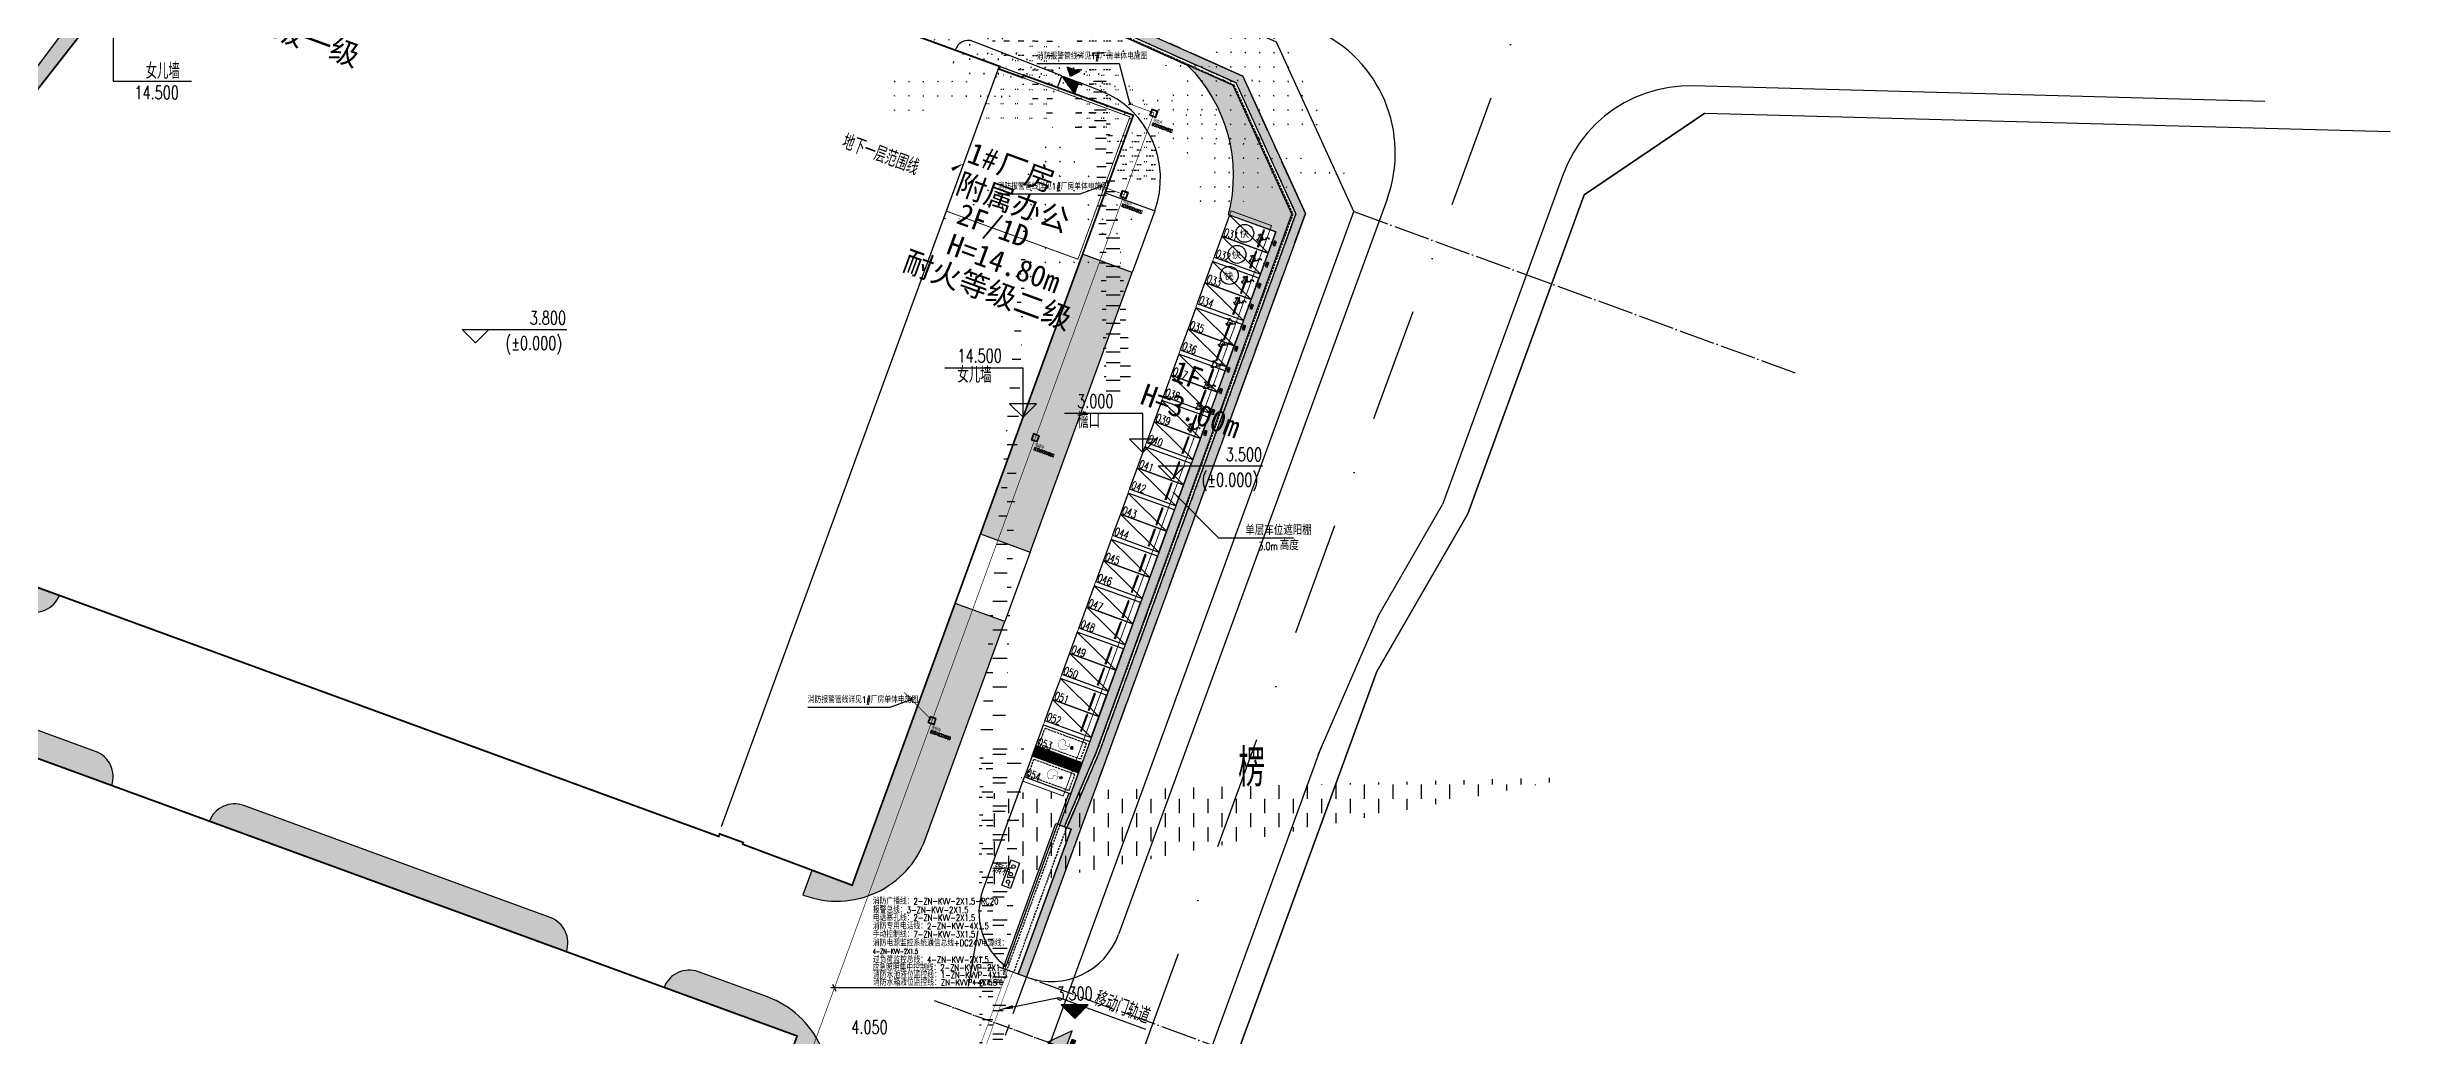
# Model space of a CAD drawing. Extents: x 40587477144 to 40590102100, y 3379967887 to 3381819730.
# Drawn here: x 40589673491 to 40589934886, y 3380302374 to 3380412558 of the extents above; entities that cross this region are included whole.
import ezdxf
from ezdxf.enums import TextEntityAlignment as Align

# ---------------------------------------------------------------- set-up
doc = ezdxf.new("R2010")
doc.units = 0
doc.header["$LTSCALE"] = 1000
doc.header["$MEASUREMENT"] = 0
for name, pattern in [('10平面$0$DOTE', [2.42, 2, -0.2, 0.02, -0.2]), ('CENTER', [50.8, 31.75, -6.35, 6.35, -6.35]), ('DASH', [0.35, 0.25, -0.1]), ('DASHDOT', [25.4, 12.7, -6.35, 0, -6.35]), ('DOTE', [2.42, 2, -0.2, 0.02, -0.2])]:
    doc.linetypes.add(name, pattern=pattern)
doc.layers.get('Defpoints').update_dxf_attribs({"color": 210})
for name, color, linetype in [('0-HX', 1, 'Continuous'), ('10平面$0$A-AXIS-DOTE', 14, '10平面$0$DOTE'), ('A-AXIS-D', 1, 'Continuous'), ('A-AXIS-DOTE', 14, 'DOTE'), ('A-AXIS-DP', 126, 'Continuous'), ('A-Car', 155, 'Continuous'), ('A-CURTAIN', 84, 'Continuous'), ('A-FIRE-TEXT', 61, 'Continuous'), ('A-HATCH-1', 252, 'Continuous'), ('A-LIN-Dot', 163, 'DASH'), ('A-LIN-V', 9, 'Continuous'), ('A-SFCE', 30, 'Continuous'), ('AD-P-慢充', 1, 'Continuous'), ('AS-WALL', 40, 'Continuous'), ('AXIS_TEXT', 7, 'Continuous'), ('Car 无障碍', 1, 'Continuous'), ('DIM_LEAD', 3, 'Continuous'), ('JT-路缘石线', 5, 'Continuous'), ('JT-道路中心线', 1, 'DASHDOT'), ('JT-道路名称', 7, 'Continuous'), ('JT-道路红线', 7, 'Continuous'), ('PUB_TEXT', 7, 'Continuous'), ('TEL_TEXT', 7, 'Continuous'), ('WIRE-照明', 1, 'Continuous'), ('建-引出', 3, 'Continuous'), ('建-文字', 7, 'Continuous'), ('建-标高', 3, 'Continuous'), ('建-箭头', 3, 'Continuous'), ('总-标高', 3, 'Continuous'), ('电气', 7, 'Continuous')]:
    doc.layers.add(name, color=color, linetype=linetype)
doc.styles.add('_TCH_AXIS', font='COMPLEX', dxfattribs={"bigfont": 'GBCBIG'})
doc.styles.add('_TCH_DIM', font='SIMPLEX', dxfattribs={"bigfont": 'GBCBIG'})
doc.styles.add('_TEL_DIM', font='SIMPLEX', dxfattribs={"width": 0.8, "height": 3.5, "bigfont": 'HZTXT'})
doc.styles.add('A-DIM_T3', font='SIMPLEX', dxfattribs={"width": 0.6, "bigfont": 'GBCBIG'})
doc.styles.add('A-STANDARD', font='SIMPLEX', dxfattribs={"bigfont": 'GBCBIG'})
doc.styles.add('note_txt', font='arial.ttf', dxfattribs={"width": 0.75})
doc.styles.get("Standard").update_dxf_attribs({"font": 'GBENOR', "width": 0.7, "bigfont": 'GBCBIG'})
doc.styles.add('黑体', font='simhei.ttf', dxfattribs={"height": 12})
pattern_1 = [(20, (440.1, 194.2), (956.276, 2050.7404), [240, -48, 64, -48, 240, -960]), (20, (348.5, 212), (956.276, 2050.7404), [160, -120, 240, -120, 160, -800]), (20, (655.9, 1004.9), (956.276, 2050.7404), [200, -80, 200, -1120]), (20, (-205.4, 1032), (956.276, 2050.7404), [80, -160, 80, -1280]), (110, (-55, 1086.7), (-2050.7404, 956.276), [144, -1456]), (110, (724.4, 348.8), (-2050.7404, 956.276), [160, -1440]), (110, (881.4, 1087), (-2050.7404, 956.276), [160, -1440]), (65, (925.3, 404.9), (-547.2322, 1503.5082), [160, -2102.7417]), (155, (534.4, 262.6), (-1503.5082, -547.2322), [160, -2102.7417]), (83.43495, (877.5, 396), (-547.23223, 1503.5082), [160, -3417.7088]), (95.963757, (799.57, 376.15), (-547.23223, 1503.50819), [160, -6436.969]), (95.963757, (956.55, 1114.36), (-547.23223, 1503.50819), [128, -6468.969]), (95.963757, (-24.93, 1097.67), (-547.23223, 1503.50819), [112, -6484.969]), (124.036243, (649.2, 321.43), (-547.23223, 1503.50819), [160, -6436.969]), (124.036243, (806.2, 1059.64), (-547.23223, 1503.50819), [128, -6468.969]), (124.036243, (-85.07, 1075.8), (-547.23223, 1503.50819), [112, -6484.969]), (136.56505, (576.8, 286.55), (-547.23223, 1503.5082), [160, -3417.7069])]

# ---------------------------------------------------------------- blocks, each defined once
blk = doc.blocks.new('GGRrrrr')
at = {"layer": 'A-CURTAIN'}
h = blk.add_hatch(dxfattribs=at)
h.set_pattern_fill('草坪或沼泽', color=0, scale=400, angle=20)
h.set_pattern_definition(pattern_1)
h.paths.add_polyline_path([(1393117, 618301), (1393293, 540880), (1330517, 532867), (1241738, 527103), (1161599, 521246), (1240383, 783372), (1244595, 797110), (1261186, 852563), (1335771, 847453), (1355485, 842595), (1380777, 840862), (1392640, 828900), (1392845, 738250), (1391845, 738248), (1391806, 755448), (1391306, 755447), (1391786, 764448), (1391641, 828487), (1380333, 839890), (1355330, 841603), (1335616, 846462), (1261915, 851511), (1245552, 796820), (1241340, 783081), (1162975, 522349), (1241669, 528100), (1330421, 533862), (1392291, 541761), (1392117, 618299)])
h.paths.add_polyline_path([(1393076, 636451), (1392076, 636448), (1392063, 641998), (1391564, 641997), (1392042, 650998), (1391887, 720048), (1392887, 720051)])
h = blk.add_hatch(dxfattribs=at)
h.set_pattern_fill('草坪或沼泽', color=0, scale=400, angle=20)
h.set_pattern_definition([(20, (440.1, 194.2), (956.276, 2050.7404), [240, -48, 64, -48, 240, -960]), (20, (348.5, 212), (956.276, 2050.7404), [160, -120, 240, -120, 160, -800]), (20, (655.9, 1004.9), (956.276, 2050.7404), [200, -80, 200, -1120]), (20, (-205.4, 1032), (956.276, 2050.7404), [80, -160, 80, -1280]), (110, (-55, 1086.7), (-2050.7404, 956.276), [144, -1456]), (110, (724.4, 348.8), (-2050.7404, 956.276), [160, -1440]), (110, (881.4, 1087), (-2050.7404, 956.276), [160, -1440]), (65, (925.3, 404.9), (-547.2322, 1503.5082), [160, -2102.7417]), (155, (534.4, 262.6), (-1503.5082, -547.2322), [160, -2102.7417]), (83.43495, (877.5, 396), (-547.23223, 1503.5082), [160, -3417.7088]), (95.963757, (799.57, 376.15), (-547.23223, 1503.50819), [160, -6436.969]), (95.963757, (956.55, 1114.36), (-547.23223, 1503.50819), [128, -6468.969]), (95.963757, (-24.93, 1097.67), (-547.23223, 1503.50819), [112, -6484.969]), (124.036243, (649.2, 321.43), (-547.23223, 1503.50819), [160, -6436.969]), (124.036243, (806.2, 1059.64), (-547.23223, 1503.50819), [128, -6468.969]), (124.036243, (-85.07, 1075.8), (-547.23223, 1503.50819), [112, -6484.969]), (136.56505, (576.8, 286.55), (-547.23223, 1503.5082), [160, -3417.7069])])
edge = h.paths.add_edge_path()
edge.add_line((1391003, 755446), (1391034, 755969))
edge.add_line((1391034, 755969), (1391485, 764440))
edge.add_line((1391485, 764440), (1391241, 828322))
edge.add_line((1391241, 828322), (1380155, 839501))
edge.add_line((1380155, 839501), (1355268, 841206))
edge.add_line((1355268, 841206), (1335554, 846065))
edge.add_line((1335554, 846065), (1262206, 851090))
edge.add_line((1262206, 851090), (1173161, 554852))
edge.add_line((1173161, 554852), (1173522, 554880))
edge.add_line((1173522, 554880), (1259299, 840247))
edge.add_line((1259299, 840247), (1260664, 840250))
edge.add_line((1260664, 840250), (1260651, 845748))
edge.add_line((1260651, 845748), (1335651, 845918))
edge.add_line((1335651, 845918), (1335664, 840421))
edge.add_line((1335664, 840421), (1342663, 840437))
edge.add_line((1342663, 840437), (1342657, 843434))
edge.add_line((1342657, 843434), (1345657, 843441))
edge.add_line((1345657, 843441), (1345664, 840444))
edge.add_line((1345664, 840444), (1365660, 840489))
edge.add_line((1365660, 840489), (1374552, 839873))
edge.add_arc((1367358, 824128), 17311, 5.58026, 65.44235, ccw=False)
edge.add_line((1384586, 825812), (1385553, 825812))
edge.add_line((1385553, 825812), (1390247, 825823))
edge.add_line((1390247, 825823), (1390405, 755445))
edge.add_line((1390405, 755445), (1391003, 755446))
h = blk.add_hatch(dxfattribs=at)
h.set_pattern_fill('草坪或沼泽', color=0, scale=400, angle=20)
h.set_pattern_definition(pattern_1)
edge = h.paths.add_edge_path()
edge.add_line((1244512, 753064), (1244496, 760027))
edge.add_line((1244496, 760027), (1267770, 832317))
edge.add_line((1267770, 832317), (1276682, 832337))
edge.add_line((1276682, 832337), (1276682, 832387))
edge.add_arc((1274782, 832382), 1900, 0.12997, 90.1303)
edge.add_line((1274778, 834282), (1273443, 834279))
edge.add_arc((1273671, 823776), 10505, 91.24521, 163.57604)
edge.add_line((1263594, 826747), (1241444, 753057))
edge.add_line((1241444, 753057), (1244512, 753064))
h = blk.add_hatch(dxfattribs=at)
h.set_pattern_fill('草坪或沼泽', color=0, scale=400, angle=20)
h.set_pattern_definition(pattern_1)
edge = h.paths.add_edge_path()
edge.add_line((1361832, 832530), (1361829, 833919))
edge.add_line((1361829, 833919), (1351208, 834106))
edge.add_arc((1351182, 832607), 1500, 88.99068, 183.97166)
edge.add_line((1349685, 832503), (1361832, 832530))
h = blk.add_hatch(dxfattribs=at)
h.set_pattern_fill('草坪或沼泽', color=0, scale=400, angle=20)
h.set_pattern_definition(pattern_1)
edge = h.paths.add_edge_path()
edge.add_line((1370853, 823351), (1376752, 823364))
edge.add_arc((1366252, 823340), 10500, 0.13307, 88.99068)
edge.add_line((1366437, 833838), (1363829, 833884))
edge.add_line((1363829, 833884), (1363832, 832535))
edge.add_line((1363832, 832535), (1370832, 832551))
edge.add_line((1370832, 832551), (1370853, 823351))
h = blk.add_hatch(dxfattribs=at)
h.set_pattern_fill('草坪或沼泽', color=0, scale=400, angle=20)
h.set_pattern_definition(pattern_1)
h.paths.add_polyline_path([(1370944, 782851), (1376844, 782864), (1376769, 816064), (1370869, 816051)])
h = blk.add_hatch(dxfattribs=at)
h.set_pattern_fill('草坪或沼泽', color=0, scale=400, angle=20)
h.set_pattern_definition(pattern_1)
edge = h.paths.add_edge_path()
edge.add_line((1376863, 774614), (1370963, 774601))
edge.add_line((1370963, 774601), (1371039, 741151))
edge.add_line((1371039, 741151), (1366239, 741140))
edge.add_line((1366239, 741140), (1366246, 738240))
edge.add_line((1366246, 738240), (1366445, 738240))
edge.add_arc((1366421, 748740), 10500, 270.12997, 360.12997)
edge.add_line((1376921, 748764), (1376863, 774614))
h = blk.add_hatch(dxfattribs=at)
h.set_pattern_fill('草坪或沼泽', color=0, scale=400, angle=20)
h.set_pattern_definition(pattern_1)
edge = h.paths.add_edge_path()
edge.add_arc((1251035, 748479), 10502, 204.90114, 269.02425)
edge.add_line((1250856, 737978), (1273896, 738030))
edge.add_arc((1273888, 741033), 3003, 270.15381, 358.16408)
edge.add_line((1276889, 740937), (1244539, 740864))
edge.add_line((1244539, 740864), (1244532, 744064))
edge.add_line((1244532, 744064), (1241509, 744057))
h = blk.add_hatch(dxfattribs=at)
h.set_pattern_fill('草坪或沼泽', color=0, scale=400, angle=20)
h.set_pattern_definition(pattern_1)
edge = h.paths.add_edge_path()
edge.add_line((1286673, 726009), (1250273, 725927))
edge.add_arc((1250280, 722926), 3001, 90.13576, 179.16084)
edge.add_line((1247280, 722970), (1289680, 723066))
edge.add_arc((1286680, 723009), 3001, 1.09909, 90.12417)
h = blk.add_hatch(dxfattribs=at)
h.set_pattern_fill('草坪或沼泽', color=0, scale=400, angle=20)
h.set_pattern_definition(pattern_1)
edge = h.paths.add_edge_path()
edge.add_line((1340673, 726132), (1304273, 726049))
edge.add_arc((1304280, 723049), 3001, 90.13576, 179.16084)
edge.add_line((1301280, 723093), (1343680, 723189))
edge.add_arc((1340680, 723131), 3001, 1.09909, 90.12417)
h = blk.add_hatch(dxfattribs=at)
h.set_pattern_fill('草坪或沼泽', color=0, scale=400, angle=20)
h.set_pattern_definition(pattern_1)
edge = h.paths.add_edge_path()
edge.add_arc((1358470, 639473), 3001, 181.0991, 270.12457)
edge.add_line((1358477, 636472), (1366676, 636491))
edge.add_arc((1366652, 646991), 10500, 270.12997, 360.12997)
edge.add_line((1377152, 647014), (1376996, 715714))
edge.add_arc((1366496, 715690), 10500, 0.12997, 90.12997)
edge.add_line((1366473, 726190), (1358273, 726172))
edge.add_arc((1358280, 723171), 3001, 90.13576, 179.16125)
edge.add_line((1355280, 723215), (1371080, 723251))
edge.add_line((1371080, 723251), (1371270, 639451))
edge.add_line((1371270, 639451), (1355470, 639415))
at = {"layer": 'A-HATCH-1'}
h = blk.add_hatch(dxfattribs=at)
h.set_pattern_fill('EARTH', color=0, scale=500, angle=20.20026)
h.set_pattern_definition([(20.200256636, (-36923192569.8, -17186863777.3), (941.687654134, 2038.022782515), [1587.5, -1587.5]), (20.200256636, (-36923192775.4, -17186863218.6), (941.687654134, 2038.022782515), [1587.5, -1587.5]), (20.200256636, (-36923192981, -17186862659.9), (941.687654134, 2038.022782515), [1587.5, -1587.5]), (110.200256636, (-36923192863.2, -17186862405.1), (-2038.022782515, 941.687654134), [1587.5, -1587.5]), (110.200256636, (-36923192304.5, -17186862199.6), (-2038.022782515, 941.687654134), [1587.5, -1587.5]), (110.200256636, (-36923191745.8, -17186861994), (-2038.022782515, 941.687654134), [1587.5, -1587.5])])
h.paths.add_polyline_path([(1370869, 816051), (1370853, 823351), (1376752, 823363), (1376769, 816064)])
h = blk.add_hatch(dxfattribs=at)
h.set_pattern_fill('EARTH', color=0, scale=500, angle=20.20026)
h.set_pattern_definition([(20.200256636, (-36923192475.8, -17186905227.2), (941.687654134, 2038.022782515), [1587.5, -1587.5]), (20.200256636, (-36923192681.4, -17186904668.5), (941.687654134, 2038.022782515), [1587.5, -1587.5]), (20.200256636, (-36923192887, -17186904109.8), (941.687654134, 2038.022782515), [1587.5, -1587.5]), (110.200256636, (-36923192769.2, -17186903855), (-2038.022782515, 941.687654134), [1587.5, -1587.5]), (110.200256636, (-36923192210.5, -17186903649.5), (-2038.022782515, 941.687654134), [1587.5, -1587.5]), (110.200256636, (-36923191651.8, -17186903443.9), (-2038.022782515, 941.687654134), [1587.5, -1587.5])])
h.paths.add_polyline_path([(1370963, 774601), (1370944, 782851), (1376844, 782864), (1376863, 774614)])
h = blk.add_hatch(dxfattribs=at)
h.set_pattern_fill('EARTH', color=0, scale=500, angle=20.20026)
h.set_pattern_definition([(20.200256636, (-36923192475.8, -17186905227.2), (941.687654134, 2038.022782515), [1587.5, -1587.5]), (20.200256636, (-36923192681.4, -17186904668.5), (941.687654134, 2038.022782515), [1587.5, -1587.5]), (20.200256636, (-36923192887, -17186904109.8), (941.687654134, 2038.022782515), [1587.5, -1587.5]), (110.200256636, (-36923192769.2, -17186903855), (-2038.022782515, 941.687654134), [1587.5, -1587.5]), (110.200256636, (-36923192210.5, -17186903649.5), (-2038.022782515, 941.687654134), [1587.5, -1587.5]), (110.200256636, (-36923191651.8, -17186903443.9), (-2038.022782515, 941.687654134), [1587.5, -1587.5])])
h.paths.add_polyline_path([(1384898, 759111), (1390198, 759124), (1390244, 738574), (1390244, 738574), (1389445, 738868), (1388182, 739567), (1387224, 740349), (1386536, 741110), (1385802, 742236), (1385291, 743444), (1384952, 745151), (1384928, 745732)])
at = {"layer": 'A-CURTAIN', "color": 0}
blk.add_lwpolyline([(1355485, 842595), (1380777, 840862), (1392640, 828900), (1392845, 738250), (1391845, 738248), (1391806, 755448), (1391306, 755447), (1391786, 764448), (1391641, 828487), (1380333, 839890), (1355330, 841603)], dxfattribs=at)
for points in [[(1365660, 840489), (1374552, 839873, -0.2673043), (1384586, 825812), (1385553, 825812), (1390247, 825823), (1390405, 755445), (1391003, 755446), (1391034, 755969), (1391485, 764440), (1391241, 828322), (1380155, 839501), (1355268, 841206)], [(1241509, 744057, 0.2873268), (1250856, 737978), (1273896, 738030, 0.4040784), (1276889, 740937), (1244539, 740864), (1244532, 744064), (1241509, 744057)]]:
    blk.add_lwpolyline(points, format="xyb", dxfattribs=at)
for points in [[(1244512, 753064), (1244496, 760027), (1267770, 832317), (1276682, 832337), (1276682, 832387, 0.4142152), (1274778, 834282), (1273443, 834279, 0.3265163), (1263594, 826747), (1241444, 753057)], [(1361832, 832530), (1361829, 833919), (1351208, 834106, 0.4399114), (1349685, 832503)], [(1370853, 823351), (1376752, 823364, 0.4083857), (1366437, 833838), (1363829, 833884), (1363832, 832535), (1370832, 832551)], [(1376863, 774614), (1370963, 774601), (1371039, 741151), (1366239, 741140), (1366246, 738240), (1366445, 738240, 0.4142136), (1376921, 748764)], [(1286673, 726009), (1250273, 725927, 0.4092385), (1247280, 722970), (1289680, 723066, 0.4092385)], [(1340673, 726132), (1304273, 726049, 0.4092385), (1301280, 723093), (1343680, 723189, 0.4092385)], [(1355470, 639415, 0.4092405), (1358477, 636472), (1366676, 636491, 0.4142136), (1377152, 647014), (1376996, 715714, 0.4142136), (1366473, 726190), (1358273, 726172, 0.4092406), (1355280, 723215), (1371080, 723251), (1371270, 639451)]]:
    blk.add_lwpolyline(points, format="xyb", close=True, dxfattribs=at)
blk.add_lwpolyline([(1370944, 782851), (1376844, 782864), (1376769, 816064), (1370869, 816051)], close=True, dxfattribs=at)
at = {"layer": 'A-HATCH-1', "color": 0}
for points in [[(1370869, 816051), (1370853, 823351), (1376752, 823363), (1376769, 816064)], [(1370963, 774601), (1370944, 782851), (1376844, 782864), (1376863, 774614)], [(1384898, 759111), (1390198, 759124), (1390244, 738574), (1390244, 738574), (1389445, 738868), (1388182, 739567), (1387224, 740349), (1386536, 741110), (1385802, 742236), (1385291, 743444), (1384952, 745151), (1384928, 745732)]]:
    blk.add_lwpolyline(points, close=True, dxfattribs=at)
blk = doc.blocks.new('建筑-停车位-2400x5300')
at = {"color": 0}
blk.add_lwpolyline([(-50, 200), (-50, -5300), (2450, -5300), (2450, 200)], close=True, dxfattribs=at)
for points in [[(2450, 200), (-50, -5300)], [(200, -3954), (2200, -3954)], [(200, -4054), (200, -3954)], [(200, -4054), (2200, -4054)], [(2200, -4054), (2200, -3954)]]:
    blk.add_lwpolyline(points, dxfattribs=at)
blk = doc.blocks.new('A$C10711624')
at = {"extrusion": (3.13402e-20, -1.66466e-06, 1)}
h = blk.add_hatch(dxfattribs=at)
h.set_pattern_fill('ANSI31', color=0, scale=100, angle=-180)
h.set_pattern_definition([(225, (3800, 5500), (112.2532, -112.2532), [])])
h.paths.add_polyline_path([(1200, 500), (1200, 6000), (0, 6000), (0, 500)])
h = blk.add_hatch(color=0, dxfattribs=at)
edge = h.paths.add_edge_path()
edge.add_arc((2375, 4362), 143, 270, 630)
at = {"color": 0, "extrusion": (3.10226e-20, -1.66466e-06, 1)}
for points in [[(1200, 500), (1200, 6000), (0, 6000), (0, 500)], [(3700, 500), (3700, 6000), (1200, 6000), (1200, 500)]]:
    blk.add_lwpolyline(points, close=True, dxfattribs=at)
at = {"color": 0, "extrusion": (3.10226e-20, -1.66466e-06, 1), "const_width": 37.5}
blk.add_lwpolyline([(2203, 3931, 1.5471997), (2924, 3130)], format="xyb", dxfattribs=at)
for points in [[(2375, 4267), (2375, 3513), (2778, 3513), (2969, 3085), (3006, 3085)], [(2375, 3992), (2791, 3992)]]:
    blk.add_lwpolyline(points, dxfattribs=at)
at = {"color": 0}
blk.add_circle((2375, 4362), 143, dxfattribs=at)
at = {"layer": 'Defpoints', "color": 0, "linetype": 'DASH', "extrusion": (3.10226e-20, -1.66466e-06, 1)}
blk.add_lwpolyline([(3400, 800), (3400, 5700), (1500, 5700), (1500, 800)], close=True, dxfattribs=at)
blk = doc.blocks.new('G$C29A62568')
at = {"layer": 'A-Car', "color": 8, "rotation": 69.79974337414957}
for p in [(40588364888.086281, 3380391400.523922, -3538.320014), (40588364024.830231, 3380389054.295223, -3538.320014), (40588362988.915787, 3380386238.823462, -3538.319911), (40588362125.675087, 3380383892.608548, -3538.319911), (40588361089.769722, 3380381077.133458, -3538.319808), (40588360226.513771, 3380378730.904765, -3538.319808), (40588359190.608383, 3380375915.429668, -3538.319705), (40588358327.352287, 3380373569.200977, -3538.319705), (40588357291.446991, 3380370753.725884, -3538.319601), (40588356428.190933, 3380368407.497196, -3538.319601), (40588355392.285561, 3380365592.022102, -3538.319498), (40588354529.029533, 3380363245.793411, -3538.319498), (40588353493.124138, 3380360430.318315, -3538.319395), (40588352629.868156, 3380358084.089624, -3538.319395), (40588351593.962769, 3380355268.614532, -3538.319292), (40588350730.706703, 3380352922.385838, -3538.319292), (40588349694.801331, 3380350106.910747, -3538.319189), (40588348831.545288, 3380347760.682054, -3538.319189), (40588347795.639923, 3380344945.20696, -3538.319086), (40588346932.383942, 3380342598.97827, -3538.319086), (40588345896.478569, 3380339783.503177, -3538.318982), (40588345033.222504, 3380337437.274486, -3538.318982)]:
    blk.add_blockref('建筑-停车位-2400x5300', p, dxfattribs=at)
at = {"layer": 'Car 无障碍', "color": 8, "extrusion": (1.85312e-06, 2.15686e-07, 1), "rotation": 249.8049597788136}
blk.add_blockref('A$C10711624', (40588343322.920418, 3380334816.575572, 72405.739315), dxfattribs=at)
at = {"layer": 'Car 无障碍', "color": 8, "extrusion": (1.85306e-06, 2.15519e-07, 1), "xscale": -1, "rotation": 249.7997433646088}
blk.add_blockref('A$C10711624', (40588342908.61985, 3380333690.396473, 72402.69138), dxfattribs=at)
blk = doc.blocks.new('G$C475ACE7D')
h = blk.add_hatch(color=0)
h.dxf.hatch_style = 1
h.paths.add_polyline_path([(0, -750), (-878, 0), (0, 750)])
at = {"color": 0}
blk.add_lwpolyline([(0, -750), (-878, 0), (0, 750), (0, -750)], close=True, dxfattribs=at)
blk = doc.blocks.new('gfctuc')
blk.add_lwpolyline([(2035210, 4060000), (2035210, 4059500), (2035460, 4059500), (2035460, 4060000)], close=True)
blk.add_lwpolyline([(2035210, 4060000), (2035460, 4059500)])
at = {"layer": 'A-FIRE-TEXT', "style": 'note_txt', "width": 0.75}
blk.add_text('充电桩', height=139.2, rotation=270, dxfattribs=at).set_placement((2035260, 4059973))
blk = doc.blocks.new('AD-P-B01-B04$0$AD-PMDT-B1F$0$sdftr')
at = {"color": 0}
for p, q in [((-63180, -35534), (-63180, -35514)), ((-63180, -36064), (-63180, -36084)), ((-63030, -35499), (-63165, -35499)), ((-63030, -35549), (-63165, -35549)), ((-63030, -36049), (-63165, -36049)), ((-63030, -36099), (-63165, -36099)), ((-62880, -35399), (-63030, -35399)), ((-63030, -35399), (-63030, -35799)), ((-63030, -36199), (-63030, -35799)), ((-62880, -36199), (-63030, -36199)), ((-62880, -35450), (-62880, -35399)), ((-62880, -36147), (-62880, -36199)), ((-62631, -35699), (-62555, -35699)), ((-62555, -35899), (-62631, -35899)), ((-62555, -35699), (-62555, -35899)), ((-61903, -36026), (-61922, -36020)), ((-61280, -35799), (-61568, -35799))]:
    blk.add_line(p, q, dxfattribs=at)
for centre, radius, start, end in [((-63165, -35514), 15, 89.99945, 179.99945), ((-63165, -35534), 15, 179.99945, 270.00055), ((-63165, -36064), 15, 89.99945, 179.99945), ((-63165, -36084), 15, 179.99945, 270.00055), ((-62980, -35799), 362, 16.02199, 73.97801), ((-62980, -35799), 362, 286.02199, 343.97801), ((-62447, -35969), 212, 4.0504, 120.70031), ((-62447, -35969), 192, 4.61547, 124.31856), ((-62076, -35975), 180, 173.30088, 343.49758), ((-62076, -35975), 160, 172.63141, 343.49759)]:
    blk.add_arc(centre, radius, start, end, dxfattribs=at)
at = {"xscale": -1, "rotation": 179.884104689103}
blk.add_blockref('gfctuc', (-2088274, 4028060), dxfattribs=at)
blk = doc.blocks.new('G$CBCF8E9EB')
blk.add_circle((0, 0), 1)
at = {"layer": 'PUB_TEXT', "style": '黑体'}
blk.add_text('快', height=0.75, rotation=91.1337, dxfattribs=at).set_placement((0.03, -0.05), align=Align.MIDDLE)
blk = doc.blocks.new('G$CA8ABDEB5')
at = {"layer": 'A-LIN-V'}
blk.add_lwpolyline([(-1000, 0), (0, 0), (0, -3000), (-1000, -3000)], close=True, dxfattribs=at)
for centre in [(-500, -600), (-500, -1500), (-500, -2400)]:
    blk.add_circle(centre, 200, dxfattribs=at)
at = {"layer": '建-文字', "style": 'A-STANDARD'}
blk.add_text('旗杆', height=1057.8, dxfattribs=at).set_placement((-2573, -1949))
blk = doc.blocks.new('entry01')
at = {"layer": 'A-AXIS-D'}
for points in [[(-0.7, -1.25), (-0.3, -1.25), (-0.3, 1.25), (-0.7, 1.25)], [(0, 2.12), (2.12, 0), (0, -2.12)]]:
    blk.add_hatch(color=0, dxfattribs=at).paths.add_polyline_path(points)
at = {"layer": 'A-AXIS-D', "color": 0}
blk.add_lwpolyline([(-0.7, -1.25), (-0.3, -1.25), (-0.3, 1.25), (-0.7, 1.25)], close=True, dxfattribs=at)
blk.add_lwpolyline([(0, 2.12), (2.12, 0), (0, -2.12), (0, 2.12)], dxfattribs=at)
blk = doc.blocks.new('DOOR2DLIB$SYSLIB$00000111')
at = {"color": 0}
for p, q in [((-0.5, 0), (-0.5, 0.08)), ((-0.5, 0.08), (-0.46, 0.08)), ((-0.46, 0.08), (-0.46, 0.04)), ((-0.46, 0.04), (-0.42, 0.04)), ((-0.42, 0.04), (-0.42, 0)), ((0.42, 0.78), (0.38, 0.78)), ((0.38, 0.78), (0.38, 0.62)), ((0.42, 0.62), (0.38, 0.62)), ((0.46, 0.92), (0.42, 0.92)), ((0.42, 0.92), (0.42, 0.08)), ((0.42, 0.08), (0.46, 0.08)), ((0.42, 0.04), (0.42, 0)), ((0.46, 0.04), (0.42, 0.04)), ((0.46, 0.08), (0.46, 0.92)), ((0.49, 0.78), (0.46, 0.78)), ((0.49, 0.62), (0.46, 0.62)), ((0.46, 0.08), (0.46, 0.04)), ((0.5, 0.08), (0.46, 0.08)), ((0.49, 0.78), (0.49, 0.62)), ((0.5, 0), (0.5, 0.08)), ((-0.42, 0), (-0.5, 0)), ((-0.5, 0), (-0.5, 0)), ((0.42, 0), (0.5, 0)), ((0.5, 0), (0.5, 0))]:
    blk.add_line(p, q, dxfattribs=at)
blk.add_arc((0.42, 0.08), 0.836, 90, 182.8264, dxfattribs=at)
blk = doc.blocks.new('66666666666666666666')
at = {"layer": 'DIM_LEAD'}
blk.add_hatch(color=256, dxfattribs=at).paths.add_polyline_path([(105617, -694657), (106997, -694038), (106787, -693698)], flags=17)
at = {"layer": 'A-AXIS-D'}
for centre in [(100997, -701735), (105797, -701735), (111382, -708712), (111332, -718057)]:
    blk.add_circle(centre, 800, dxfattribs=at)
at = {"layer": 'A-AXIS-DOTE', "color": 8}
blk.add_line((117391, -696232), (98333, -696232), dxfattribs=at)
at = {"layer": 'A-AXIS-DOTE'}
for p, q in [((100997, -719490), (100997, -702480)), ((105797, -719490), (105797, -702480)), ((99964, -708682), (110582, -708682)), ((99964, -718132), (110535, -718132))]:
    blk.add_line(p, q, dxfattribs=at)
at = {"layer": 'A-LIN-Dot'}
blk.add_lwpolyline([(100597, -719332), (100597, -705082), (106197, -705082), (106197, -719332)], close=True, dxfattribs=at)
at = {"layer": 'A-LIN-V'}
blk.add_lwpolyline([(105697, -690232), (104797, -690232)], dxfattribs=at)
at = {"layer": 'A-LIN-V', "linetype": 'DASH', "ltscale": 2, "const_width": 50}
for points in [[(104947, -690232), (104947, -702232)], [(105547, -690232), (105547, -702232)]]:
    blk.add_lwpolyline(points, dxfattribs=at)
at = {"layer": 'A-LIN-V'}
for points in [[(104797, -702432), (104797, -702232), (105697, -702232), (105697, -702432)], [(105097, -702682), (105097, -702482), (105397, -702482), (105397, -702682)], [(105097, -703882), (105097, -703682), (105397, -703682), (105397, -703882)], [(105097, -705082), (105097, -704882), (105397, -704882), (105397, -705082)], [(105097, -706282), (105097, -706082), (105397, -706082), (105397, -706282)], [(105097, -708282), (105097, -708082), (105397, -708082), (105397, -708282)]]:
    blk.add_lwpolyline(points, close=True, dxfattribs=at)
at = {"layer": 'AS-WALL', "color": 20, "true_color": 0xf72408, "const_width": 100}
blk.add_lwpolyline([(100897, -708432), (105897, -708432), (105897, -718232), (100897, -718232)], close=True, dxfattribs=at)
at = {"layer": 'DIM_LEAD'}
for p, q in [((105617, -694657), (111334, -691117)), ((111334, -691117), (121626, -691117))]:
    blk.add_line(p, q, dxfattribs=at)
at = {"layer": 'A-AXIS-D', "color": 8, "xscale": -999.9999999999998, "yscale": 1000, "zscale": 1000, "rotation": 0.1495342307373651}
blk.add_blockref('entry01', (114031, -696232), dxfattribs=at)
at = {"layer": 'A-LIN-V', "zscale": 100}
for p, xscale, yscale, rotation in [((105310, -703182), 1000.000008912118, -1000.000008912118, 270.0000007138132), ((105310, -704381), 1001.098882521298, -1001.098882521298, 270.0000005714799), ((105310, -705582), 999.664715706611, -999.664715706611, 270.0000004354633), ((105310, -706732), 899.999995989863, 899.999995989863, 89.9999995548852), ((105310, -707632), 900.0000175571807, -900.0000175571807, 270.0000005736524)]:
    blk.add_blockref('DOOR2DLIB$SYSLIB$00000111', p, dxfattribs=dict(at, xscale=xscale, yscale=yscale, rotation=rotation))
at = {"layer": 'A-AXIS-DP', "color": 7, "style": 'A-DIM_T3', "width": 0.6}
blk.add_text('1', height=1120, rotation=270, dxfattribs=at).set_placement((110792, -717877))
at = {"layer": 'AXIS_TEXT', "style": '_TCH_AXIS'}
for s, width, p, p2 in [('A', 0.944444, (100562, -701383), (100562, -702087)), ('B', 1, (105362, -701383), (105362, -702087)), ('3', 1.214286, (110934, -708359), (110934, -709064))]:
    blk.add_text(s, height=871, rotation=270, dxfattribs=dict(at, width=width)).set_placement(p, p2, align=Align.FIT)
at = {"layer": 'DIM_LEAD', "color": 7, "style": '_TCH_DIM'}
blk.add_text('移动门轨道', height=1763, dxfattribs=at).set_placement((115210, -690592))
at = {"layer": '建-文字', "color": 8, "style": '黑体'}
for s, height, p in [('消控室', 1143.1, (100978, -711362)), ('#', 1143, (101776, -709765)), ('门卫', 1143.1, (102598, -709765)), ('H=4.35m', 857.3, (101248, -713692)), ('1F', 1143.1, (102668, -712786)), ('耐火等级二级', 571.5, (100938, -714473))]:
    blk.add_text(s, height=height, dxfattribs=at).set_placement(p)
blk = doc.blocks.new('55555555555555555555555555555')
at = {"layer": '建-文字', "color": 0, "style": 'A-STANDARD', "width": 0.705882}
for s, p in [('031', (40588365148, 3380391515)), ('032', (40588364290, 3380389166)), ('033', (40588363261, 3380386349)), ('034', (40588362403, 3380384000)), ('035', (40588361373, 3380381183)), ('036', (40588360515, 3380378834)), ('037', (40588359486, 3380376017)), ('038', (40588358628, 3380373668)), ('039', (40588357598, 3380370851)), ('040', (40588356740, 3380368502)), ('041', (40588355711, 3380365685)), ('042', (40588354853, 3380363336)), ('043', (40588353823, 3380360519)), ('044', (40588352966, 3380358170)), ('045', (40588351936, 3380355353)), ('046', (40588351078, 3380353004)), ('047', (40588350049, 3380350187)), ('048', (40588349191, 3380347838)), ('049', (40588348161, 3380345021)), ('050', (40588347290, 3380342635)), ('051', (40588346274, 3380339855)), ('052', (40588345416, 3380337507)), ('053', (40588344386, 3380334689)), ('054', (40588343117, 3380331216))]:
    blk.add_text(s, height=892.5, rotation=339.92971, dxfattribs=at).set_placement(p)
blk = doc.blocks.new('qd电缆手井')
at = {"layer": '电气', "color": 7}
for p, q in [((-239, 216), (211, 216)), ((-239, -234), (-239, 216)), ((-198, -193), (-198, 175)), ((-198, 175), (171, 175)), ((171, 175), (171, -193)), ((211, 216), (211, -234)), ((211, -234), (-239, -234)), ((171, -193), (-198, -193))]:
    blk.add_line(p, q, dxfattribs=at)
at = {"layer": '电气', "color": 8, "const_width": 30}
blk.add_lwpolyline([(-218, 182), (-218, -214), (191, -214), (191, 196), (-233, 196)], dxfattribs=at)

msp = doc.modelspace()

# ---------------------------------------------------------------- hatches: boundary and pattern name
at = {"layer": 'A-LIN-V'}
h = msp.add_hatch(dxfattribs=at)
h.set_pattern_fill('ANSI31', color=256, scale=300)
h.set_pattern_definition([(45, (1439521.54, 0), (-336.75960454, 336.75960454), [])])
h.paths.add_polyline_path([(40589786712.497337, 3380409330.416287), (40589786235.830223, 3380408025.766325), (40589788114.374924, 3380407339.420976), (40589788577.392693, 3380408606.712503)])
at = {"layer": '建-引出'}
msp.add_hatch(color=8, dxfattribs=at).paths.add_polyline_path([(40589799136.753952, 3380362911.147307), (40589799686.520866, 3380362188.543401), (40589799856.64357, 3380362357.830932)], flags=17)
at = {"layer": '建-标高'}
msp.add_hatch(color=8, dxfattribs=at).paths.add_polyline_path([(40589788147.193336, 3380304233.325136), (40589789647.193336, 3380305733.325136), (40589786647.193336, 3380305733.325136)], flags=17)

# ---------------------------------------------------------------- linework, layer by layer
at = {"layer": '0-HX', "linetype": 'CENTER', "ltscale": 0.2}
for p, q in [((40589813895.247581, 3380393980.898199), (40589806893.100929, 3380409302.927603)), ((40589715054.542, 3380123451.4), (40589813895.247581, 3380393980.898193))]:
    msp.add_line(p, q, dxfattribs=at)
msp.add_lwpolyline([(40589813895.24646, 3380393980.898591), (40589806893.099808, 3380409302.927993), (40589783755.048393, 3380419662.492842), (40589766931.373779, 3380431029.725266), (40589698697.769432, 3380461579.853973), (40589663979.440903, 3380415266.100388), (40589655282.480667, 3380403827.430825), (40589490831.739769, 3380185028.900704), (40589568063.940903, 3380162853.200386), (40589653372.640892, 3380137607.100389), (40589715054.540894, 3380123451.400389)], close=True, dxfattribs=at)
at = {"layer": '10平面$0$A-AXIS-DOTE', "color": 8, "ltscale": 2}
msp.add_line((40589819296.143806, 3380394192.024467), (40589868584.459549, 3380376184.038638), dxfattribs=at)
msp.add_lwpolyline([(40589779674.218109, 3380309973.01777), (40589819254.325203, 3380295512.024398)], dxfattribs=at)
at = {"layer": 'A-LIN-V'}
for p, q in [((40589783941.295448, 3380410701.295606), (40589793121.310478, 3380410701.295606)), ((40589779563.456802, 3380396179.838877), (40589788743.471832, 3380396179.838877)), ((40589758379.441177, 3380338953.502781), (40589767559.456207, 3380338953.502781))]:
    msp.add_line(p, q, dxfattribs=at)
msp.add_lwpolyline([(40589787749.938492, 3380325334.519373), (40589781847.368584, 3380309179.03521), (40589780156.678383, 3380309796.746013), (40589786059.248238, 3380325952.230193)], close=True, dxfattribs=at)
at = {"layer": 'A-LIN-V', "linetype": 'DASH'}
for points in [[(40589786481.920914, 3380325797.802452), (40589780579.351128, 3380309642.318242)], [(40589787233.338768, 3380325523.264318), (40589781330.76902, 3380309367.780099)]]:
    msp.add_lwpolyline(points, dxfattribs=at)
at = {"layer": 'A-SFCE', "linetype": 'DASH'}
for points in [[(40589736943.220451, 3380186275.2518), (40589714418.108856, 3380124623.454611), (40589653626.612518, 3380138574.811246), (40589568343.821419, 3380163813.243817), (40589492503.829788, 3380185589.19868), (40589656080.202599, 3380403224.398946), (40589664777.541512, 3380414663.566556), (40589699018.546593, 3380460340.577489), (40589766443.475212, 3380430152.515933), (40589783267.149918, 3380418785.283481), (40589801056.359352, 3380410820.547568), (40589806140.30674, 3380408544.319479), (40589812815.121597, 3380393938.554342), (40589790837.064774, 3380333784.059697), (40589787277.229973, 3380325498.369755)], [(40589736661.438751, 3380186378.203611), (40589714227.179253, 3380124975.070877), (40589653702.803993, 3380138865.124507), (40589568427.785561, 3380164101.256846), (40589493005.456787, 3380185757.288075), (40589656319.518188, 3380403043.488082), (40589665016.971771, 3380414482.806521), (40589699114.779716, 3380459968.794543), (40589766297.105667, 3380429889.353124), (40589783120.780357, 3380418522.120672), (40589800933.767387, 3380410546.738856), (40589805914.468826, 3380408316.736924), (40589812491.084137, 3380393925.851067), (40589790558.140648, 3380333894.832758), (40589787001.592857, 3380325616.793515)]]:
    msp.add_lwpolyline(points, dxfattribs=at)
at = {"layer": 'AS-WALL', "color": 20, "true_color": 0xf72408}
for points, const_width in [([(40589748538.784508, 3380324808.789411), (40589748435.83271, 3380324527.007708), (40589644505.348824, 3380362499.063575), (40589651081.658997, 3380380498.591922), (40589697886.078217, 3380440305.243856), (40589779801.814667, 3380410376.499106), (40589779698.862923, 3380410094.717414), (40589782328.825523, 3380409133.833927), (40589782431.777344, 3380409415.615627), (40589794689.281143, 3380404937.212323), (40589763323.299271, 3380319087.720896), (40589751100.112617, 3380323660.051459), (40589751168.747101, 3380323847.90593)], 200), ([(40589782359.37043, 3380330687.631072), (40589786867.829071, 3380329040.930484), (40589810101.589981, 3380392630.769003), (40589805593.080559, 3380394277.998633)], 100), ([(40589580017.610046, 3380277785.006165), (40589586062.002449, 3380294328.662395), (40589628946.438797, 3380349126.363404), (40589757180.508476, 3380302274.746078), (40589728422.638779, 3380223563.724436)], 200)]:
    msp.add_lwpolyline(points, close=True, dxfattribs=dict(at, const_width=const_width))
at = {"layer": 'AS-WALL'}
msp.add_lwpolyline([(40589779707.887466, 3380410410.816366), (40589748715.963707, 3380325585.131804)], dxfattribs=at)
at = {"layer": 'AS-WALL', "color": 20, "linetype": 'DASH', "ltscale": 5, "true_color": 0xf72408, "const_width": 100}
msp.add_lwpolyline([(40589779651.899193, 3380410111.876067), (40589794304.547623, 3380404758.382419), (40589788504.929497, 3380388884.679962), (40589773852.281067, 3380394238.173609)], close=True, dxfattribs=at)
at = {"layer": 'JT-路缘石线', "color": 8, "ltscale": 10}
for p, q in [((40589854475.842003, 3380408039.4), (40589853165.141991, 3380407779.4)), ((40589855804.541992, 3380408181.7), (40589854475.842003, 3380408039.4)), ((40589857140.641991, 3380408205.2), (40589855804.541992, 3380408181.7)), ((40589920915.676514, 3380406484.022118), (40589857140.641991, 3380408205.2)), ((40589848305.541992, 3380405617.8), (40589847234.841988, 3380404818.3)), ((40589849443.241997, 3380406318.7), (40589848305.541992, 3380405617.8)), ((40589850638.741997, 3380406915.7), (40589849443.241997, 3380406318.7)), ((40589851882.641998, 3380407403.9), (40589850638.741997, 3380406915.7)), ((40589853165.141991, 3380407779.4), (40589851882.641998, 3380407403.9)), ((40589845327.341988, 3380402950.2), (40589844505.741997, 3380401896.3)), ((40589846239.441994, 3380403926.8), (40589845327.341988, 3380402950.2)), ((40589847234.841988, 3380404818.3), (40589846239.441994, 3380403926.8)), ((40589843781.241989, 3380400773.5), (40589843159.441994, 3380399590.7)), ((40589844505.741997, 3380401896.3), (40589843781.241989, 3380400773.5)), ((40589842645.441994, 3380398357.2), (40589829189.641991, 3380361528.2)), ((40589843159.441994, 3380399590.7), (40589842645.441994, 3380398357.2)), ((40589822998.33535, 3380395583.062088), (40589793046.637207, 3380313604.501588)), ((40589822001.906952, 3380349076.983158), (40589829189.641991, 3380361528.2)), ((40589822001.906952, 3380349076.983158), (40589815260.888802, 3380333604.857502)), ((40589782787.085022, 3380308835.701399), (40589781847.391434, 3380309179.026865))]:
    msp.add_line(p, q, dxfattribs=at)
msp.add_lwpolyline([(40589815603.027969, 3380334390.142462), (40589782383.250313, 3380243466.772539), (40589782063.050301, 3380242452.972538), (40589781833.750313, 3380241414.872538), (40589781697.250298, 3380240360.572538), (40589781654.550301, 3380239298.272539), (40589781706.050301, 3380238236.372539), (40589781851.350304, 3380237183.172538), (40589782089.250313, 3380236147.072539), (40589782417.950302, 3380235135.972538), (40589782834.850304, 3380234157.972538), (40589783336.650307, 3380233220.672538), (40589783919.45031, 3380232331.572539), (40589784578.650307, 3380231497.472538), (40589785309.050301, 3380230724.872539), (40589786104.950302, 3380230020.072538), (40589786960.150307, 3380229388.472538), (40589787867.850304, 3380228834.972538), (40589788820.950302, 3380228364.072538), (40589789812.050308, 3380227979.272538), (40589790833.250298, 3380227683.772538), (40589791876.650307, 3380227479.672539), (40589792933.95031, 3380227368.872539), (40589793176.319328, 3380227365.019259)], dxfattribs=at)
for centre, radius, start, end in [((40589808909.250328, 3380400730.65213), 15000, 339.9297114372, 65.8805777322), ((40589785532.458504, 3380316349.882954), 8000, 249.9297714732, 339.9297114416)]:
    msp.add_arc(centre, radius, start, end, dxfattribs=at)
at = {"layer": 'JT-道路中心线', "color": 8, "flags": 128}
msp.add_lwpolyline([(40589869783.709503, 3380502157.2), (40589865271.341988, 3380490884.7), (40589841777.342003, 3380426580.9), (40589728971.204803, 3380117827.81713)], dxfattribs=at)
at = {"layer": 'JT-道路红线', "color": 8}
for points in [[(40589719185.469421, 3380120186.559477), (40589819296.143806, 3380394192.024467), (40589810657.066261, 3380413095.970189), (40589786194.542, 3380424048.539261), (40589769370.867447, 3380435415.771638), (40589670395.641991, 3380479729.8), (40589652957.342003, 3380475126.9)], [(40589858424.442001, 3380405169.1), (40589844995.042007, 3380396045.3), (40589844995.042, 3380396045.3), (40589832007.741997, 3380360498.6), (40589832007.741997, 3380360498.6), (40589821855.842003, 3380342912.6), (40589821855.842003, 3380342912.6), (40589785736.241997, 3380244052.500008)], [(40589832007.741989, 3380360498.6), (40589844995.041992, 3380396045.3), (40589858424.441994, 3380405169.1), (40589934885.75322, 3380403105.563181)], [(40589821855.841988, 3380342912.6), (40589832007.741989, 3380360498.6)], [(40589934885.75322, 3380234390.528647), (40589793624.026314, 3380230370.499553), (40589785736.226318, 3380244052.499553), (40589821855.826309, 3380342912.599553)], [(40589785736.241997, 3380244052.500013), (40589821855.841988, 3380342912.6)]]:
    msp.add_lwpolyline(points, dxfattribs=at)
at = {"layer": 'TEL_TEXT'}
for p, q in [((40589793121.310478, 3380410701.295606), (40589794302.675049, 3380406182.212348)), ((40589794462.605469, 3380406305.097322), (40589794142.744637, 3380406059.327372)), ((40589788743.471832, 3380396179.838877), (40589791082.350357, 3380397030.712099)), ((40589791126.0588, 3380397276.482049), (40589791038.641922, 3380396784.942149)), ((40589769942.043182, 3380340050.145954), (40589769854.626297, 3380339558.606053)), ((40589767559.456207, 3380338953.502781), (40589769898.334747, 3380339804.376003)), ((40589776288.966911, 3380307840.007432), (40589777377.269188, 3380314012.076335)), ((40589779883.182327, 3380307633.516819), (40589760959.628082, 3380307633.516819)), ((40589761525.242569, 3380307250.752795), (40589761170.149963, 3380308016.280842))]:
    msp.add_line(p, q, dxfattribs=at)
at = {"layer": 'WIRE-照明', "linetype": 'Continuous', "const_width": 70}
for points in [[(40589758525.103981, 3380299908.009886), (40589796994.177834, 3380405198.844518)], [(40589794302.675049, 3380406182.212348), (40589796994.177834, 3380405198.844518)], [(40589790943.620033, 3380397081.398637), (40589793635.122818, 3380396098.030807)], [(40589769126.819099, 3380340582.157353), (40589772239.376244, 3380337444.322244)]]:
    msp.add_lwpolyline(points, dxfattribs=at)
at = {"layer": '建-引出', "color": 8}
for p, q in [((40589799136.753952, 3380362911.147307), (40589804200.632637, 3380357822.286394)), ((40589804200.632637, 3380357822.286394), (40589812570.632637, 3380357822.286394))]:
    msp.add_line(p, q, dxfattribs=at)
at = {"layer": '建-标高', "color": 8}
for p, q in [((40589680895.329514, 3380418594.477855), (40589680895.329514, 3380408747.145233)), ((40589680895.329514, 3380408747.145233), (40589689637.533737, 3380408747.145233)), ((40589782388.888931, 3380376724.711568), (40589773646.6847, 3380376724.711568)), ((40589782388.888931, 3380371270.725507), (40589782388.888931, 3380376724.711568)), ((40589782388.888931, 3380371270.725507), (40589780888.888931, 3380372770.725507)), ((40589783888.888931, 3380372770.725507), (40589780888.888931, 3380372770.725507)), ((40589782388.888931, 3380371270.725507), (40589783888.888931, 3380372770.725507)), ((40589795743.796951, 3380371677.081203), (40589787001.59272, 3380371677.081203)), ((40589795743.796951, 3380367320.55537), (40589795743.796951, 3380371677.081203)), ((40589795743.796951, 3380367320.55537), (40589794243.796951, 3380368820.55537)), ((40589797243.796951, 3380368820.55537), (40589794243.796951, 3380368820.55537)), ((40589795743.796951, 3380367320.55537), (40589797243.796951, 3380368820.55537)), ((40589788147.193336, 3380304233.325136), (40589786647.193336, 3380305733.325136)), ((40589789647.193336, 3380305733.325136), (40589786647.193336, 3380305733.325136)), ((40589788147.193336, 3380304233.325136), (40589789647.193336, 3380305733.325136))]:
    msp.add_line(p, q, dxfattribs=at)
at = {"layer": '建-箭头', "color": 8}
msp.add_lwpolyline([(40589761853.473381, 3380400810.972825, 0, 0, 0), (40589771287.07209, 3380397299.519311, 0, 0, 0), (40589775798.564873, 3380399565.201921, 0, 400, 0), (40589774458.107071, 3380398892.020763, 0, 0, 0)], format="xyseb", dxfattribs=at)
at = {"layer": '总-标高', "color": 8}
for p, q in [((40589721300.22831, 3380379565.483016), (40589719800.22831, 3380381065.483016)), ((40589719800.22831, 3380381065.483016), (40589731500.22831, 3380381065.483016)), ((40589721300.22831, 3380379565.483016), (40589722800.22831, 3380381065.483016)), ((40589798949.798592, 3380364347.311614), (40589797449.798592, 3380365847.311614)), ((40589797449.798592, 3380365847.311614), (40589809149.798592, 3380365847.311614)), ((40589798949.798592, 3380364347.311614), (40589800449.798592, 3380365847.311614))]:
    msp.add_line(p, q, dxfattribs=at)

# ---------------------------------------------------------------- block references
at = {"color": 8}
for name, p, rotation in [('GGRrrrr', (40588220693.668739, 3380096947.084455), 339.7997433640027), ('G$C475ACE7D', (40589787997.409782, 3380410082.070349), 69.79974332532784)]:
    msp.add_blockref(name, p, dxfattribs=dict(at, rotation=rotation))
at = {"extrusion": (-7.06e-08, -1.93915e-07, 1), "rotation": 0.1297468477867362}
msp.add_blockref('G$C29A62568', (9198870.997236, -91903963.362789, 17.172099), dxfattribs=at)
at = {"layer": 'A-LIN-V', "color": 8}
msp.add_blockref('55555555555555555555555555555', (1439521.542, 0), dxfattribs=at)
for name, p, rotation in [('G$CA8ABDEB5', (40589782004.14666, 3380321555.411089), 339.9297114427637), ('66666666666666666666', (40589918968.548759, 3380993938.68806), 339.9297114345648)]:
    msp.add_blockref(name, p, dxfattribs=dict(at, rotation=rotation))
at = {"layer": 'AD-P-慢充', "color": 8, "xscale": 1000, "yscale": 1000, "zscale": 1000, "rotation": 270.1158952512793}
for p in [(40589807112.656853, 3380391772.278433, 3538.319757), (40589806254.716133, 3380389424.100889, 3538.319757), (40589805396.775383, 3380387075.923368, 3538.319757)]:
    msp.add_blockref('G$CBCF8E9EB', p, dxfattribs=at)
at = {"layer": 'AD-P-慢充', "xscale": -1, "rotation": 159.8138140182121}
for p in [(40589855497.596313, 3380335935.990011, 3538.319757), (40589853781.721077, 3380331239.652082, 3538.319757), (40589854639.655563, 3380333587.81249, 3538.319757), (40589852923.780342, 3380328891.474585, 3538.319757), (40589852065.839607, 3380326543.297064, 3538.319757), (40589851207.89888, 3380324195.119535, 3538.319757), (40589850349.958138, 3380321846.942007, 3538.319757), (40589849492.017433, 3380319498.764471, 3538.318209), (40589848634.076698, 3380317150.586943, 3538.318209), (40589847776.135963, 3380314802.409414, 3538.318209)]:
    msp.add_blockref('AD-P-B01-B04$0$AD-PMDT-B1F$0$sdftr', p, dxfattribs=at)
at = {"layer": '电气', "xscale": -1.628664022889024, "yscale": 1.628664022889024, "zscale": 1.628664022889024, "rotation": 339.9296046072948}
for p in [(40589796962.869431, 3380405178.058809), (40589793648.820976, 3380396107.423821), (40589783743.529327, 3380368996.38839), (40589772221.415367, 3380337460.069097)]:
    msp.add_blockref('qd电缆手井', p, dxfattribs=at)

# ---------------------------------------------------------------- texts
at = {"layer": 'JT-道路名称', "color": 8}
msp.add_text('楞', height=4200, rotation=0.0000073345, dxfattribs=at).set_placement((40589806373.294617, 3380330082.176365))
at = {"layer": 'TEL_TEXT', "style": '_TEL_DIM'}
for s, height, width, p in [('消防报警管线详见1#厂房单体电施图', 700, 0.8, (40589783931.298523, 3380411172.13458)), ('消防报警管线详见1#厂房单体电施图', 700, 0.8, (40589779553.459877, 3380396650.677851)), ('消防报警管线详见1#厂房单体电施图', 700, 0.8, (40589758369.44426, 3380339424.341755)), ('报警总线：3-ZN-KVV-2X1.5', 700, 0.8, (40589765626.286293, 3380315985.765275)), ('消防广播线：2-ZN-KVV-2X1.5-RC20', 700, 0.8, (40589765626.286293, 3380316953.852492)), ('消防专用电话线：2-ZN-KVV-4X1.5', 700, 0.8, (40589765626.286293, 3380314190.042911)), ('手动控制线：7-ZN-KVV-3X1.5', 700, 0.8, (40589765626.286293, 3380313262.531841)), ('电话塞孔线：2-ZN-KVV-2X1.5', 700, 0.8, (40589765626.286293, 3380315103.548015)), ('过负荷监控总线：4-ZN-KVV-2X1.5', 700, 0.8, (40589765626.286293, 3380310431.384269)), ('消防电源监控系统通信总线+DC24V电源线：', 700, 0.8, (40589765626.286293, 3380312285.923621)), ('4-ZN-KVV-2X1.5', 560, 0.6, (40589765626.286293, 3380311422.838176)), ('应急照明集中控制线：2-ZN-KVVP-2X1.5', 700, 0.8, (40589765586.697144, 3380309551.506946)), ('消防水池液位监控线：1-ZN-KVVP-4X1.5', 700, 0.8, (40589765654.504662, 3380308732.911432)), ('消防水箱液位监控线：ZN-KVVP-4X1.5', 700, 0.8, (40589765654.504662, 3380307892.911432)), ('4-PE75-FC', 560, 0.6, (40589776732.336021, 3380307969.915466))]:
    msp.add_text(s, height=height, dxfattribs=dict(at, width=width)).set_placement(p)
for s, width, p in [('600X600X800', 0.6, (40589796716.136337, 3380403811.836231, 0.106056)), ('电缆井', 0.75, (40589796870.564827, 3380404234.508494, 0.106056)), ('600X600X800', 0.6, (40589793333.712318, 3380394766.182948, 0.106056)), ('电缆井', 0.75, (40589793488.140808, 3380395188.85521, 0.106056)), ('600X600X800', 0.6, (40589783511.596413, 3380367624.758419, 0.106056)), ('电缆井', 0.75, (40589783666.024887, 3380368047.430681, 0.106056)), ('600X600X800', 0.6, (40589771978.428337, 3380336092.477857, 0.106056)), ('电缆井', 0.75, (40589772132.856827, 3380336515.150119, 0.106056))]:
    msp.add_text(s, height=350, rotation=339.9296046076, dxfattribs=dict(at, width=width)).set_placement(p)
at = {"layer": '建-引出', "color": 8, "style": 'A-STANDARD'}
for s, p in [('单层车位遮阳棚', (40589807180.632736, 3380358137.286394)), ('高度', (40589811030.632736, 3380356457.286394))]:
    msp.add_text(s, height=1057.7777778, dxfattribs=at).set_placement(p)
at = {"layer": '建-引出', "color": 7, "style": 'A-STANDARD', "width": 0.705882}
msp.add_text('3.0m', height=892.5, dxfattribs=at).set_placement((40589808630.632736, 3380356457.286394))
at = {"layer": '建-文字', "color": 8, "style": '黑体'}
for s, p in [('耐火等级一级', (40589689356.248688, 3380417026.95876)), ('1#', (40589776000.982452, 3380399742.641068)), ('厂房', (40589779251.751587, 3380398554.939606)), ('附属办公', (40589774708.053703, 3380396353.410385)), ('2F/1D', (40589774809.036201, 3380392944.709606)), ('耐火等级二级', (40589768794.100327, 3380387717.961049)), ('H=14.80m', (40589773684.112938, 3380389550.714393)), ('1F', (40589798773.957001, 3380375427.832143)), ('H=3.00m', (40589795294.12146, 3380372814.404897))]:
    msp.add_text(s, height=2406.4377682, rotation=339.9297114346, dxfattribs=at).set_placement(p)
at = {"layer": '建-标高', "color": 8, "style": 'A-STANDARD'}
for s, p in [('女儿墙', (40589684512.27256, 3380408991.657919)), ('女儿墙', (40589775069.168114, 3380375109.365549)), ('檐口', (40589788424.076134, 3380370042.29074))]:
    msp.add_text(s, height=1762.962963, dxfattribs=at).set_placement(p)
at = {"layer": '建-标高', "color": 8, "style": 'A-STANDARD', "width": 0.705882}
for s, p in [('14.500', (40589683265.050339, 3380406716.657919)), ('14.500', (40589775069.168114, 3380377384.365549)), ('3.000', (40589788424.076134, 3380372317.29074)), ('3.300', (40589786097.193336, 3380306258.325136)), ('4.050', (40589763233.632118, 3380302527.940354))]:
    msp.add_text(s, height=1487.5, dxfattribs=at).set_placement(p)
at = {"layer": '建-箭头', "color": 8, "style": 'A-STANDARD'}
msp.add_text('地下一层范围线', height=1762.962963, rotation=339.5833034089, dxfattribs=at).set_placement((40589762036.617088, 3380401302.992512))
at = {"layer": '总-标高', "color": 8, "style": 'A-STANDARD', "width": 0.705882}
for s, p in [('3.800', (40589727350.22831, 3380381590.483016)), ('(%%P0.000)', (40589724650.22831, 3380378769.649683)), ('3.500', (40589804999.798592, 3380366372.311614)), ('(%%P0.000)', (40589802299.798592, 3380363551.478281))]:
    msp.add_text(s, height=1487.5, dxfattribs=at).set_placement(p)

doc.saveas('drawing.dxf')
